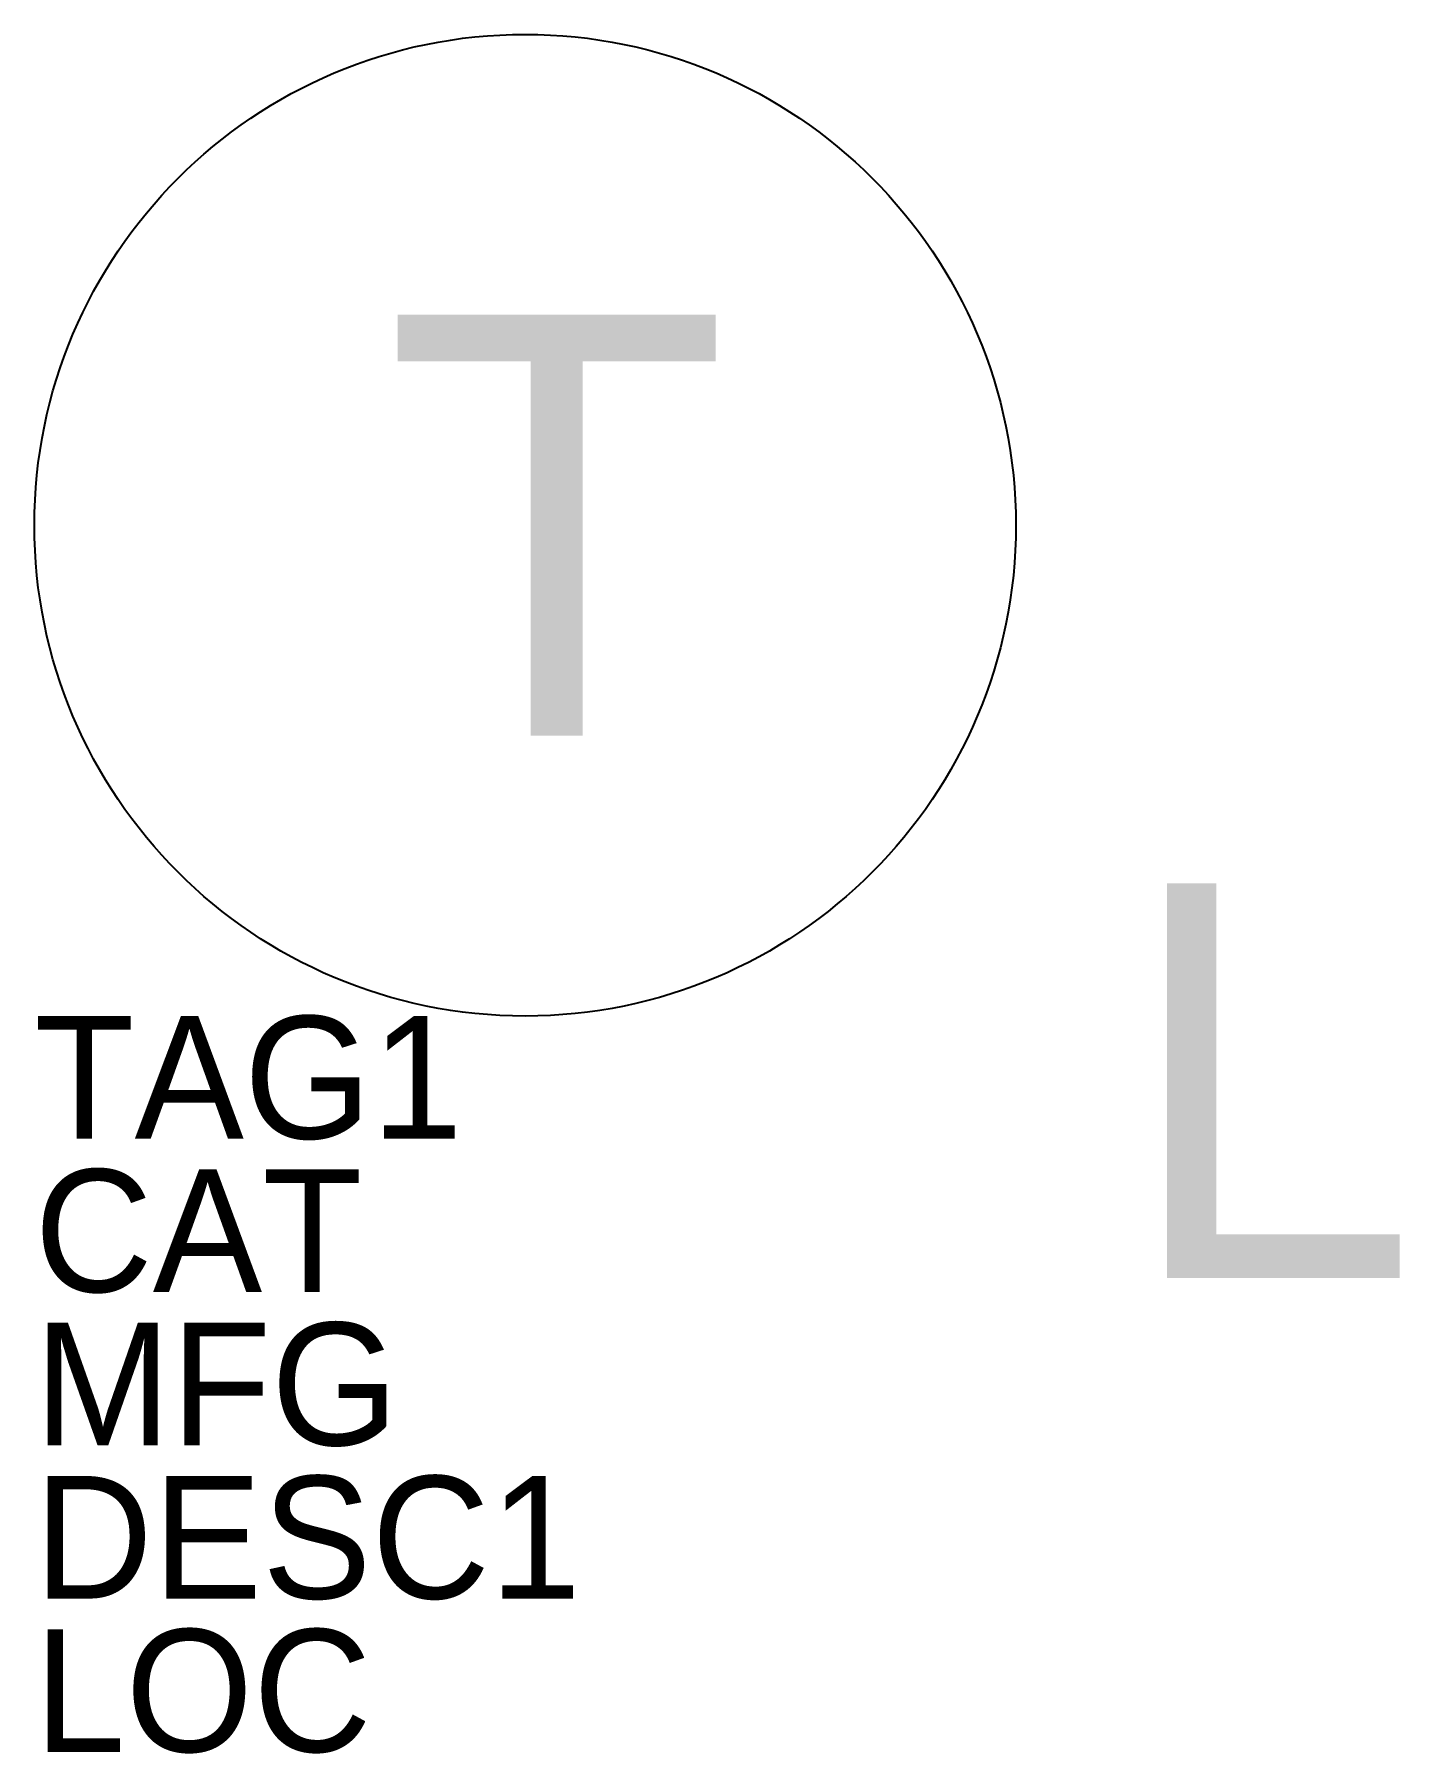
# Model space of a CAD drawing. Extents: x -0.5 to 0.5, y -0.8 to 0.46.
import ezdxf

# ---------------------------------------------------------------- set-up
doc = ezdxf.new("R2010")
doc.units = 0
doc.layers.get('0').update_dxf_attribs({"linetype": 'CONTINUOUS'})

msp = doc.modelspace()

# ---------------------------------------------------------------- linework, layer by layer
msp.add_circle((-0.1406, 0.0959), 0.3594)

# ---------------------------------------------------------------- texts
for tag, p in [('TAG1', (-0.5, -0.3533)), ('CAT', (-0.5, -0.46555)), ('MFG', (-0.5, -0.5778)), ('DESC1', (-0.5, -0.69005)), ('LOC', (-0.5, -0.8023))]:
    msp.add_attdef(tag, p, '', height=0.0898)
at = {"layer": '0.0'}
for s, height, p in [('T', 0.3082, (-0.2433, -0.0582)), ('L', 0.2889, (0.2978, -0.4553))]:
    msp.add_text(s, height=height, dxfattribs=at).set_placement(p)

doc.saveas('drawing.dxf')
